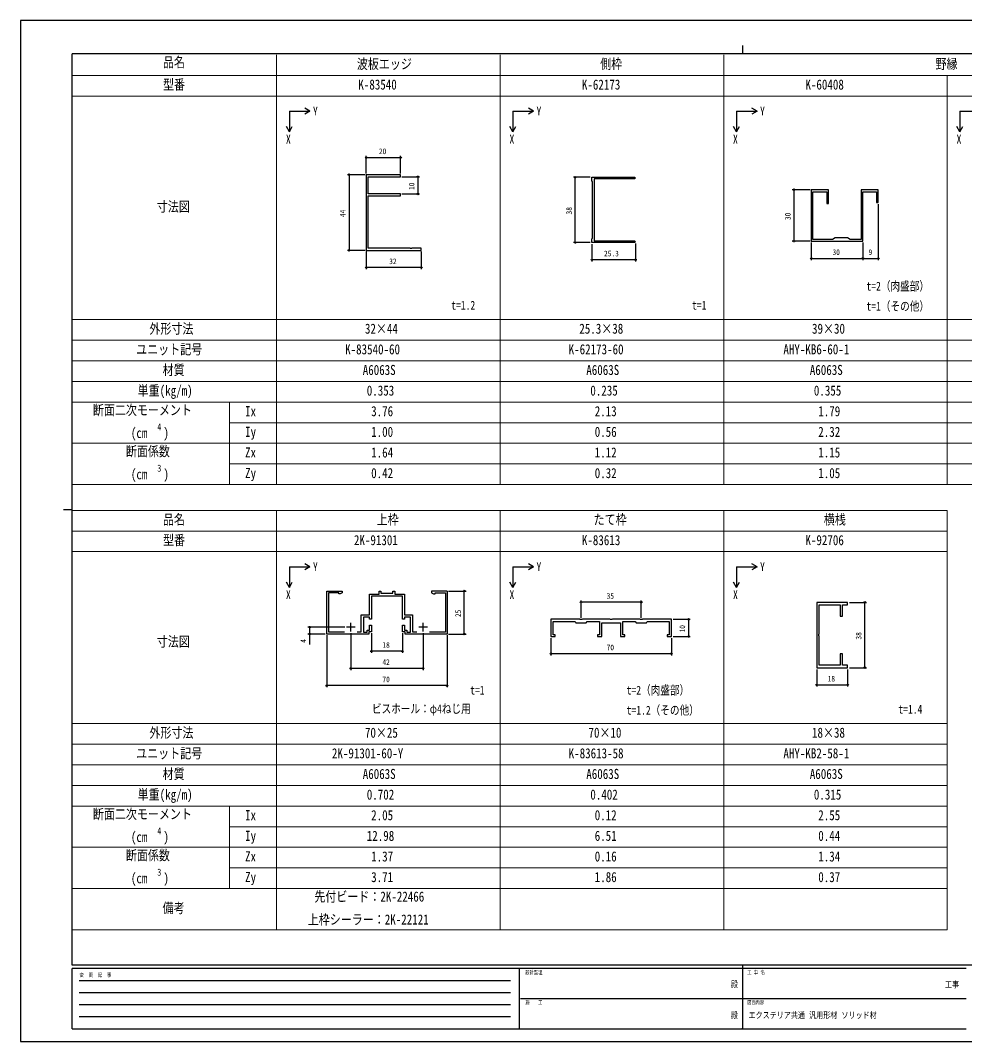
# Model space of a CAD drawing. Units: millimetres on the paper. Extents: x -420 to 420, y -297 to 297.
# Drawn here: x -420 to 129, y -297 to 297 of the extents above; entities that cross this region are included whole.
import ezdxf
from ezdxf.enums import TextEntityAlignment as Align

# ---------------------------------------------------------------- set-up
doc = ezdxf.new("R2010")
doc.units = ezdxf.units.MM
doc.header["$PDMODE"] = 32
doc.header["$PDSIZE"] = 0.5
doc.layers.add('0-1_TABLE1', color=7, linetype='Continuous', lineweight=18)
for name, color, linetype in [('0-2_USER1', 3, 'Continuous'), ('0-3_YKK_11', 7, 'Continuous'), ('0-5_YKK_D', 6, 'Continuous'), ('0-6_YKK_ZWAK', 7, 'Continuous')]:
    doc.layers.add(name, color=color, linetype=linetype)
doc.styles.add('ＭＳ ゴシック', font='')
doc.styles.get('ＭＳ ゴシック').set_extended_font_data('MS Gothic')

msp = doc.modelspace()

# ---------------------------------------------------------------- linework, layer by layer
at = {"layer": '0-1_TABLE1'}
for p, q in [((-271.498, 277), (-271.498, 27)), ((-141.498, 277), (-141.498, 27)), ((-11.498, 277), (-11.498, 27)), ((-390.498, 265), (248.502, 265)), ((118.502, 265), (118.502, 27)), ((-390.498, 253), (248.502, 253)), ((-390.498, 123), (248.502, 123)), ((-390.498, 111), (248.502, 111)), ((-390.498, 99), (248.502, 99)), ((-390.498, 87), (248.502, 87)), ((-390.498, 75), (248.502, 75)), ((-298.831, 75), (-298.831, 27)), ((-298.831, 63), (248.502, 63)), ((-390.498, 51), (248.502, 51)), ((-298.831, 39), (248.502, 39)), ((-390.498, 27), (248.502, 27)), ((-390.498, 12), (118.502, 12)), ((-271.498, 12), (-271.498, -232)), ((-141.498, 12), (-141.498, -232)), ((-11.498, 12), (-11.498, -232)), ((118.502, 12), (118.502, -232)), ((-390.498, 0), (118.502, 0)), ((-390.498, -12), (118.502, -12)), ((-390.498, -112), (118.502, -112)), ((-390.498, -124), (118.502, -124)), ((-390.498, -136), (118.502, -136)), ((-390.498, -148), (118.502, -148)), ((-390.498, -160), (118.502, -160)), ((-298.831, -160), (-298.831, -208)), ((-298.831, -172), (118.502, -172)), ((-390.498, -184), (118.502, -184)), ((-298.831, -196), (118.502, -196)), ((-390.498, -208), (118.502, -208)), ((-390.498, -232), (118.502, -232))]:
    msp.add_line(p, q, dxfattribs=at)
at = {"layer": '0-2_USER1'}
for p, q in [((-264.118, 244.226), (-252.118, 244.226)), ((-264.118, 244.226), (-264.118, 232.226)), ((-252.118, 244.226), (-255.118, 245.959)), ((-252.118, 244.226), (-255.118, 242.494)), ((-134.118, 244.226), (-122.118, 244.226)), ((-134.118, 244.226), (-134.118, 232.226)), ((-122.118, 244.226), (-125.118, 245.959)), ((-122.118, 244.226), (-125.118, 242.494)), ((-4.118, 244.226), (7.882, 244.226)), ((-4.118, 244.226), (-4.118, 232.226)), ((7.882, 244.226), (4.882, 245.959)), ((7.882, 244.226), (4.882, 242.494)), ((125.882, 244.226), (137.882, 244.226)), ((125.882, 244.226), (125.882, 232.226)), ((-264.118, 232.226), (-265.85, 235.226)), ((-264.118, 232.226), (-262.386, 235.226)), ((-134.118, 232.226), (-135.85, 235.226)), ((-134.118, 232.226), (-132.386, 235.226)), ((-4.118, 232.226), (-5.85, 235.226)), ((-4.118, 232.226), (-2.386, 235.226)), ((125.882, 232.226), (124.15, 235.226)), ((125.882, 232.226), (127.614, 235.226)), ((-264.118, -20.774), (-252.118, -20.774)), ((-264.118, -20.774), (-264.118, -32.774)), ((-252.118, -20.774), (-255.118, -19.041)), ((-252.118, -20.774), (-255.118, -22.506)), ((-134.118, -20.774), (-122.118, -20.774)), ((-134.118, -20.774), (-134.118, -32.774)), ((-122.118, -20.774), (-125.118, -19.041)), ((-122.118, -20.774), (-125.118, -22.506)), ((-4.118, -20.774), (7.882, -20.774)), ((-4.118, -20.774), (-4.118, -32.774)), ((7.882, -20.774), (4.882, -19.041)), ((7.882, -20.774), (4.882, -22.506)), ((-264.118, -32.774), (-265.85, -29.774)), ((-264.118, -32.774), (-262.386, -29.774)), ((-134.118, -32.774), (-135.85, -29.774)), ((-134.118, -32.774), (-132.386, -29.774)), ((-4.118, -32.774), (-5.85, -29.774)), ((-4.118, -32.774), (-2.386, -29.774))]:
    msp.add_line(p, q, dxfattribs=at)
at = {"layer": '0-3_YKK_11'}
for p, q in [((-172.353, -34.936), (-181.353, -34.936)), ((-228.353, -58.436), (-228.353, -53.436)), ((-186.353, -58.436), (-186.353, -53.436)), ((-225.853, -55.936), (-230.853, -55.936)), ((-183.853, -55.936), (-188.853, -55.936))]:
    msp.add_line(p, q, dxfattribs=at)
for points in [[(-219.391, 207.249), (-219.391, 163.249), (-187.391, 163.249), (-187.391, 164.449), (-192.932, 164.449), (-193.116, 164.329), (-193.666, 164.329), (-193.849, 164.449), (-218.191, 164.449), (-218.191, 182.591), (-218.311, 182.774), (-218.311, 183.324), (-218.191, 183.508), (-218.191, 195.049), (-199.391, 195.049), (-199.391, 196.049), (-218.191, 196.049), (-218.191, 206.049), (-199.391, 206.049), (-199.391, 207.249)], [(-86.813, 204.778), (-86.813, 168.778), (-63.313, 168.778), (-62.813, 168.278), (-63.313, 167.778), (-88.113, 167.778), (-88.113, 169.978), (-87.813, 170.278), (-87.813, 203.278), (-88.113, 203.578), (-88.113, 205.778), (-63.313, 205.778), (-62.813, 205.278), (-63.313, 204.778)], [(39.39, 198.538), (39.39, 168.538), (56.432, 168.538), (56.615, 168.658), (57.165, 168.658), (57.348, 168.538), (69.39, 168.538), (69.39, 197.338), (77.39, 197.338), (77.39, 191.033), (78.39, 191.033), (78.39, 198.538), (68.39, 198.538), (68.39, 169.538), (62.122, 169.538), (60.39, 170.538), (53.39, 170.538), (51.658, 169.538), (40.39, 169.538), (40.39, 197.338), (48.39, 197.338), (48.39, 190.538), (49.39, 190.538), (49.39, 198.538)], [(42.557, -41.519), (42.557, -79.519), (60.556, -79.519), (60.556, -78.119), (57.557, -78.119), (57.557, -71.519), (56.157, -71.519), (56.157, -78.119), (43.957, -78.119), (43.957, -61.19), (43.814, -60.998), (43.814, -60.04), (43.957, -59.848), (43.957, -42.919), (56.157, -42.919), (56.157, -49.519), (57.557, -49.519), (57.557, -42.919), (60.556, -42.919), (60.556, -41.519)]]:
    msp.add_lwpolyline(points, close=True, dxfattribs=at)
for points in [[(-172.353, -34.936), (-172.353, -59.936), (-196.853, -59.936), (-196.853, -58.736), (-198.353, -58.736), (-198.353, -54.736), (-197.153, -54.736), (-197.153, -57.736), (-195.853, -57.736), (-195.853, -58.936), (-193.653, -58.936), (-193.653, -50.036), (-197.153, -50.036), (-197.153, -51.236), (-198.353, -51.236), (-198.353, -37.936), (-206.894, -37.936), (-207.078, -37.816), (-207.628, -37.816), (-207.811, -37.936), (-216.353, -37.936), (-216.353, -51.236), (-217.553, -51.236), (-217.553, -50.036), (-221.053, -50.036), (-221.053, -58.936), (-218.853, -58.936), (-218.853, -57.736), (-217.553, -57.736), (-217.553, -54.736), (-216.353, -54.736), (-216.353, -58.736), (-217.853, -58.736), (-217.853, -59.936), (-242.353, -59.936), (-242.353, -34.936), (-233.353, -34.936), (-233.353, -35.936), (-234.478, -36.586), (-235.353, -36.586)], [(-224.669, -58.636), (-222.253, -58.636), (-222.253, -48.836), (-217.553, -48.836), (-217.553, -36.736), (-211.853, -36.736), (-211.853, -34.936), (-210.853, -34.936), (-210.853, -36.136), (-203.853, -36.136), (-203.853, -34.936), (-202.853, -34.936), (-202.853, -36.736), (-197.153, -36.736), (-197.153, -48.836), (-192.453, -48.836), (-192.453, -58.636), (-190.036, -58.636)], [(-181.353, -34.936), (-181.353, -35.936), (-180.227, -36.586), (-179.353, -36.586), (-179.353, -35.936), (-173.353, -35.936), (-173.353, -58.836), (-182.607, -58.836)], [(-235.353, -36.586), (-235.353, -35.936), (-241.353, -35.936), (-241.353, -58.636), (-232.098, -58.636)], [(-41.961, -51.371), (-58.719, -51.371), (-58.997, -51.558), (-59.925, -51.559), (-60.203, -51.371), (-76.219, -51.371), (-76.497, -51.558), (-77.425, -51.559), (-77.703, -51.371), (-93.719, -51.371), (-93.997, -51.558), (-94.925, -51.559), (-95.203, -51.371), (-111.961, -51.371), (-111.961, -61.371), (-109.461, -61.371), (-109.461, -60.371), (-110.761, -60.371), (-110.761, -52.571), (-97.923, -52.571), (-97.461, -53.371), (-91.461, -53.371), (-90.999, -52.571), (-83.661, -52.571), (-83.661, -60.371), (-84.961, -60.371), (-84.961, -61.371), (-82.461, -61.371), (-82.461, -53.371), (-71.461, -53.371), (-71.461, -61.371), (-68.961, -61.371), (-68.961, -60.371), (-70.261, -60.371), (-70.261, -52.571), (-62.923, -52.571), (-62.461, -53.371), (-56.461, -53.371), (-55.999, -52.571), (-43.161, -52.571)], [(-43.161, -52.571), (-43.161, -60.371), (-44.461, -60.371), (-44.461, -61.371), (-41.961, -61.371), (-41.961, -51.371)]]:
    msp.add_lwpolyline(points, dxfattribs=at)
at = {"layer": '0-5_YKK_D'}
for p, q in [((-219.391, 207.949), (-219.391, 218.249)), ((-219.391, 217.249), (-199.391, 217.249)), ((-199.391, 207.949), (-199.391, 218.249)), ((-220.091, 207.249), (-230.391, 207.249)), ((-229.391, 207.249), (-229.391, 163.249)), ((-198.691, 206.049), (-188.391, 206.049)), ((-189.391, 206.049), (-189.391, 196.049)), ((-89.113, 205.778), (-98.813, 205.778)), ((-97.813, 167.778), (-97.813, 205.778)), ((-198.691, 196.049), (-188.391, 196.049)), ((38.69, 198.538), (28.39, 198.538)), ((29.39, 168.538), (29.39, 198.538)), ((78.39, 190.033), (78.39, 157.538)), ((-89.113, 167.778), (-98.813, 167.778)), ((-88.113, 166.778), (-88.113, 156.778)), ((-62.813, 167.278), (-62.813, 156.778)), ((38.69, 168.538), (28.39, 168.538)), ((39.39, 167.838), (39.39, 157.538)), ((69.39, 167.838), (69.39, 157.538)), ((69.39, 167.838), (69.39, 157.538)), ((-220.091, 163.249), (-230.391, 163.249)), ((-219.391, 162.549), (-219.391, 152.249)), ((-187.391, 162.549), (-187.391, 152.249)), ((-62.813, 157.778), (-88.113, 157.778)), ((39.39, 158.538), (69.39, 158.538)), ((69.39, 158.538), (78.39, 158.538)), ((-187.391, 153.249), (-219.391, 153.249)), ((-171.653, -34.936), (-161.353, -34.936)), ((-162.353, -59.936), (-162.353, -34.936)), ((-94.462, -50.558), (-94.473, -40.433)), ((-59.472, -41.395), (-94.472, -41.433)), ((-59.462, -50.558), (-59.473, -40.395)), ((61.556, -41.519), (71.557, -41.519)), ((70.557, -79.519), (70.557, -41.519)), ((-40.961, -51.371), (-30.961, -51.371)), ((-31.961, -51.371), (-31.961, -61.371)), ((-231.853, -55.936), (-253.353, -55.936)), ((-243.353, -59.936), (-253.353, -59.936)), ((-242.353, -60.636), (-242.353, -90.936)), ((-228.353, -59.436), (-228.353, -80.936)), ((-216.353, -59.436), (-216.353, -70.936)), ((-198.353, -59.436), (-198.353, -70.936)), ((-186.353, -59.436), (-186.353, -80.936)), ((-172.353, -60.636), (-172.353, -90.936)), ((-171.653, -59.936), (-161.353, -59.936)), ((-111.961, -62.371), (-111.961, -72.371)), ((-41.961, -62.371), (-41.961, -72.371)), ((-40.961, -61.371), (-30.961, -61.371)), ((-198.353, -69.936), (-216.353, -69.936)), ((-41.961, -71.371), (-111.961, -71.371)), ((-186.353, -79.936), (-228.353, -79.936)), ((42.557, -80.519), (42.557, -90.519)), ((60.556, -80.519), (60.556, -90.519)), ((61.556, -79.519), (71.557, -79.519)), ((-172.353, -89.936), (-242.353, -89.936)), ((42.557, -89.519), (60.556, -89.519))]:
    msp.add_line(p, q, dxfattribs=at)
msp.add_lwpolyline([(-252.353, -55.936), (-252.353, -59.936), (-252.353, -66.036)], dxfattribs=at)
for centre in [(-219.391, 217.249), (-199.391, 217.249), (-229.391, 207.249), (-189.391, 206.049), (-97.813, 205.778), (-189.391, 196.049), (29.39, 198.538), (-97.813, 167.778), (29.39, 168.538), (-229.391, 163.249), (-88.113, 157.778), (-62.813, 157.778), (39.39, 158.538), (69.39, 158.538), (69.39, 158.538), (78.39, 158.538), (-219.391, 153.249), (-187.391, 153.249), (-162.353, -34.936), (-94.472, -41.433), (-59.472, -41.395), (70.557, -41.519), (-31.961, -51.371), (-252.353, -55.936), (-252.353, -59.936), (-162.353, -59.936), (-31.961, -61.371), (-216.353, -69.936), (-198.353, -69.936), (-111.961, -71.371), (-41.961, -71.371), (-228.353, -79.936), (-186.353, -79.936), (70.557, -79.519), (42.557, -89.519), (60.556, -89.519), (-242.353, -89.936), (-172.353, -89.936)]:
    msp.add_circle(centre, 0.425, dxfattribs=at)
at = {"layer": '0-6_YKK_ZWAK'}
for p, q in [((-0.498, 282.5), (-0.498, 277.5)), ((389.502, 277.5), (-390.498, 277.5)), ((-390.498, -252.5), (-390.498, 277.5)), ((-395.498, 12.5), (-390.498, 12.5)), ((389.502, -252.5), (-390.498, -252.5)), ((-130.498, -254.5), (-390.498, -254.5)), ((-390.498, -289.5), (-390.498, -254.5)), ((-130.498, -254.5), (-130.498, -289.5)), ((-0.498, -254.5), (-130.498, -254.5)), ((-0.498, -252.5), (-0.498, -289.5)), ((129.502, -254.5), (-0.498, -254.5)), ((-386.248, -261.5), (-135.498, -261.5)), ((-386.248, -268.5), (-135.498, -268.5)), ((-129.748, -272), (-0.498, -272)), ((-0.498, -272), (129.502, -272)), ((-386.248, -275.5), (-135.498, -275.5)), ((-386.248, -282.5), (-135.498, -282.5)), ((-390.498, -289.5), (-130.498, -289.5)), ((-130.498, -289.5), (-0.498, -289.5)), ((-0.498, -289.5), (129.502, -289.5))]:
    msp.add_line(p, q, dxfattribs=at)
msp.add_lwpolyline([(-420.5, -297), (420.5, -297), (420.5, 297), (-420.5, 297)], close=True, dxfattribs=at)
msp.add_point((-0.498, -289.5), dxfattribs=at)

# ---------------------------------------------------------------- texts
at = {"layer": '0-1_TABLE1', "style": 'ＭＳ ゴシック', "width": 0.8}
for s, height, p in [('品名', 5.865, (-337.611, 268)), ('波板エッジ', 5.865, (-224.845, 267)), ('側枠', 5.865, (-83.325, 267)), ('野縁', 5.865, (111.675, 267)), ('型番', 5.865, (-337.575, 255)), ('K-83540', 5.865, (-223.991, 255)), ('K-62173', 5.865, (-93.991, 255)), ('K-60408', 5.865, (36.009, 255)), ('寸法図', 5.865, (-341.201, 184)), ('t=2（肉盛部）', 5.132, (71.498, 138.309)), ('t=1.2', 5.132, (-169.97, 127.208)), ('t=1', 5.132, (-29.967, 127.208)), ('t=1（その他）', 5.132, (71.498, 126.642)), ('外形寸法', 5.865, (-345.505, 113)), ('32×44', 5.865, (-220.151, 113)), ('25.3×38', 5.865, (-95.485, 113)), ('39×30', 5.865, (39.849, 113)), ('ユニット記号', 5.865, (-353.185, 101)), ('K-83540-60', 5.865, (-231.671, 101)), ('K-62173-60', 5.865, (-101.671, 101)), ('AHY-KB6-60-1', 5.865, (23.209, 101)), ('材質', 5.865, (-337.825, 89)), ('A6063S', 5.865, (-221.431, 89)), ('A6063S', 5.865, (-91.431, 89)), ('A6063S', 5.865, (38.569, 89)), ('単重(㎏/m)', 5.865, (-352.331, 77)), ('0.353', 5.865, (-219.085, 77)), ('0.235', 5.865, (-89.085, 77)), ('0.355', 5.865, (40.915, 77)), ('断面二次モーメント', 5.865, (-378.371, 65.667)), ('Ix', 5.865, (-289.858, 65)), ('3.76', 5.865, (-216.525, 65)), ('2.13', 5.865, (-86.525, 65)), ('1.79', 5.865, (43.475, 65)), ('(cm', 5.865, (-356.27, 52.333)), ('4', 4.106, (-340.91, 57.267)), (')', 5.865, (-337.326, 52.333)), ('Iy', 5.865, (-289.858, 53)), ('1.00', 5.865, (-216.525, 53)), ('0.56', 5.865, (-86.525, 53)), ('2.32', 5.865, (43.475, 53)), ('断面係数', 5.865, (-359.171, 41.667)), ('Zx', 5.865, (-289.858, 41)), ('1.64', 5.865, (-216.525, 41)), ('1.12', 5.865, (-86.525, 41)), ('1.15', 5.865, (43.475, 41)), ('(cm', 5.865, (-356.27, 28.333)), ('3', 4.106, (-340.91, 33.267)), (')', 5.865, (-337.326, 28.333)), ('Zy', 5.865, (-289.858, 29)), ('0.42', 5.865, (-216.525, 29)), ('0.32', 5.865, (-86.525, 29)), ('1.05', 5.865, (43.475, 29)), ('品名', 5.865, (-337.611, 2)), ('上枠', 5.865, (-213.325, 2)), ('たて枠', 5.865, (-87.165, 2)), ('横桟', 5.865, (46.675, 2)), ('型番', 5.865, (-337.575, -10)), ('2K-91301', 5.865, (-226.551, -10)), ('K-83613', 5.865, (-93.991, -10)), ('K-92706', 5.865, (36.009, -10)), ('寸法図', 5.865, (-341.201, -69)), ('t=1', 5.132, (-158.95, -96.691)), ('t=2（肉盛部）', 5.132, (-67.961, -96.691)), ('ビスホール：φ4ねじ用', 5.132, (-216.07, -107.506)), ('t=1.2（その他）', 5.132, (-67.961, -108.358)), ('t=1.4', 5.132, (90.03, -107.792)), ('外形寸法', 5.865, (-345.505, -122)), ('70×25', 5.865, (-220.151, -122)), ('70×10', 5.865, (-90.151, -122)), ('18×38', 5.865, (39.849, -122)), ('ユニット記号', 5.865, (-353.185, -134)), ('2K-91301-60-Y', 5.865, (-239.351, -134)), ('K-83613-58', 5.865, (-101.671, -134)), ('AHY-KB2-58-1', 5.865, (23.209, -134)), ('材質', 5.865, (-337.825, -146)), ('A6063S', 5.865, (-221.431, -146)), ('A6063S', 5.865, (-91.431, -146)), ('A6063S', 5.865, (38.569, -146)), ('単重(㎏/m)', 5.865, (-352.331, -158)), ('0.702', 5.865, (-219.085, -158)), ('0.402', 5.865, (-89.085, -158)), ('0.315', 5.865, (40.915, -158)), ('断面二次モーメント', 5.865, (-378.371, -169.333)), ('Ix', 5.865, (-289.858, -170)), ('2.05', 5.865, (-216.525, -170)), ('0.12', 5.865, (-86.525, -170)), ('2.55', 5.865, (43.475, -170)), ('(cm', 5.865, (-356.27, -182.667)), ('4', 4.106, (-340.91, -177.733)), (')', 5.865, (-337.326, -182.667)), ('Iy', 5.865, (-289.858, -182)), ('12.98', 5.865, (-219.085, -182)), ('6.51', 5.865, (-86.525, -182)), ('0.44', 5.865, (43.475, -182)), ('断面係数', 5.865, (-359.171, -193.333)), ('Zx', 5.865, (-289.858, -194)), ('1.37', 5.865, (-216.525, -194)), ('0.16', 5.865, (-86.525, -194)), ('1.34', 5.865, (43.475, -194)), ('(cm', 5.865, (-356.27, -206.667)), ('3', 4.106, (-340.91, -201.733)), (')', 5.865, (-337.326, -206.667)), ('Zy', 5.865, (-289.858, -206)), ('3.71', 5.865, (-216.525, -206)), ('1.86', 5.865, (-86.525, -206)), ('0.37', 5.865, (43.475, -206)), ('先付ビード：2K-22466', 5.865, (-249.591, -217.333)), ('備考', 5.865, (-337.825, -224)), ('上枠シーラー：2K-22121', 5.865, (-253.431, -230.667))]:
    msp.add_text(s, height=height, dxfattribs=at).set_placement(p, align=Align.BOTTOM_LEFT)
at = {"layer": '0-2_USER1', "style": 'ＭＳ ゴシック', "width": 0.8}
for s, height, p in [('Y', 5.132, (-250.379, 240.162)), ('Y', 5.132, (-120.379, 240.162)), ('Y', 5.132, (9.621, 240.162)), ('X', 5.132, (-266.092, 223.847)), ('X', 5.132, (-136.092, 223.847)), ('X', 5.132, (-6.092, 223.847)), ('X', 5.132, (123.908, 223.847)), ('Y', 5.132, (-250.379, -24.838)), ('Y', 5.132, (-120.379, -24.838)), ('Y', 5.132, (9.621, -24.838)), ('X', 5.132, (-266.092, -41.153)), ('X', 5.132, (-136.092, -41.153)), ('X', 5.132, (-6.092, -41.153)), ('エクステリア共通 汎用形材 ソリッド材', 3.666, (2.906, -284.58))]:
    msp.add_text(s, height=height, dxfattribs=at).set_placement(p, align=Align.BOTTOM_LEFT)
at = {"layer": '0-5_YKK_D', "style": 'ＭＳ ゴシック', "width": 0.8}
for s, p in [('20', (-212.031, 218.249)), ('25.3', (-81.103, 158.778)), ('30', (51.75, 159.538)), ('9', (72.69, 159.538)), ('32', (-206.031, 154.249)), ('18', (-209.993, -68.936)), ('70', (-79.601, -70.371)), ('42', (-209.993, -78.936)), ('70', (-209.993, -88.936)), ('18', (48.916, -88.519))]:
    msp.add_text(s, height=3.299, dxfattribs=at).set_placement(p, align=Align.BOTTOM_LEFT)
for s, rotation, p in [('10', 90, (-190.391, 198.409)), ('44', 90, (-230.391, 182.609)), ('38', 90, (-98.813, 184.138)), ('30', 90, (28.39, 180.898)), ('35', 0.061, (-79.613, -40.417)), ('25', 90, (-163.353, -50.076)), ('10', 90, (-32.961, -59.011)), ('4', 90, (-253.353, -65.036)), ('38', 90, (69.557, -63.159))]:
    msp.add_text(s, height=3.299, rotation=rotation, dxfattribs=at).set_placement(p, align=Align.BOTTOM_LEFT)
at = {"layer": '0-6_YKK_ZWAK', "style": 'ＭＳ ゴシック', "width": 0.8}
for s, height, p in [('設計監理', 2.199, (-126.831, -258.5)), ('工 事 名', 2.199, (2.127, -258.5)), ('変  更  記  事', 2.199, (-386.131, -260)), ('殿', 3.666, (-7.367, -266.583)), ('工事', 3.666, (117.233, -266.746)), ('施\u3000\u3000工', 2.199, (-126.831, -276)), ('図面内容', 2.199, (2.127, -276)), ('殿', 3.666, (-7.367, -284.583))]:
    msp.add_text(s, height=height, dxfattribs=at).set_placement(p, align=Align.BOTTOM_LEFT)

doc.saveas('drawing.dxf')
